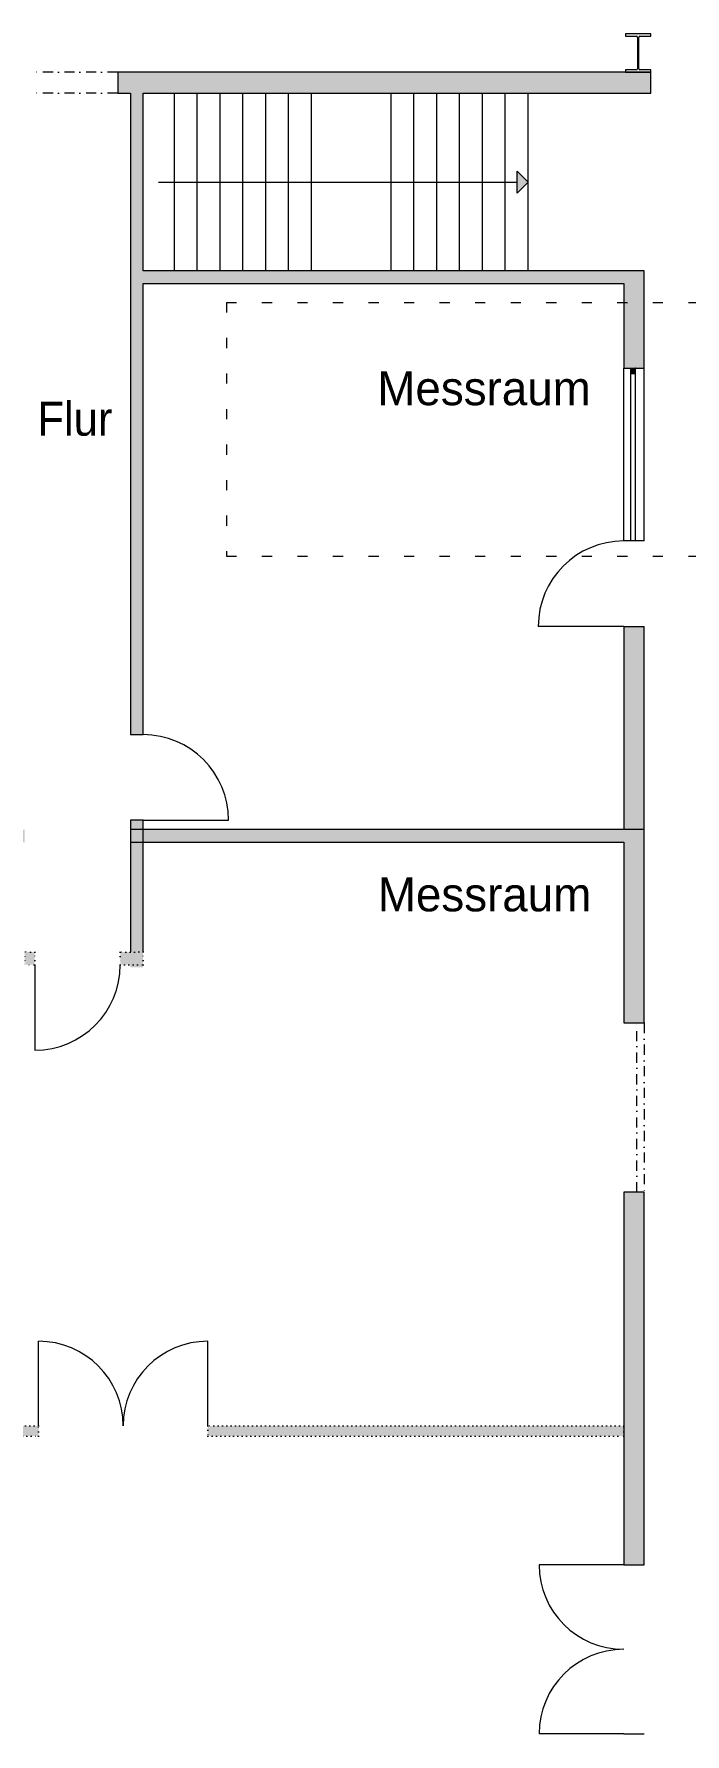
# Model space of a CAD drawing. Header units: inches. Extents: x 57357 to 155319, y 32663 to 109116.
# Drawn here: x 72407 to 80102, y 53523 to 73608 of the extents above; entities that cross this region are included whole.
import ezdxf

# ---------------------------------------------------------------- set-up
doc = ezdxf.new("R2010")
doc.units = ezdxf.units.IN
doc.header["$LTSCALE"] = 300
doc.header["$MEASUREMENT"] = 0
for name, pattern in [('Achse', [0.47, 0.01, -0.16, 0.3]), ('Punktlinie', [1.4, 0.4, -1]), ('Standardmuster', [0]), ('Strichpunktlinie', [0.85, 0.4, -0.24, 0.01, -0.2]), ('Wipeout_Contour', [1.01, 0.01, -1])]:
    doc.linetypes.add(name, pattern=pattern)
doc.layers.add('Grundebene', color=7, linetype='Continuous')
doc.styles.add('ARIAL', font='arial.ttf', dxfattribs={"height": 0.2})

# ---------------------------------------------------------------- blocks, each defined once
blk = doc.blocks.new('Color_Area-168E')
at = {"layer": 'Grundebene', "true_color": 0xffffff, "transparency": 33554687}
blk.add_hatch(color=7, dxfattribs=at).paths.add_polyline_path([(79517, 69658), (79457, 69658), (79457, 69598), (79517, 69598)], flags=0)
at = {"layer": 'Grundebene', "color": 18, "linetype": 'Wipeout_Contour', "lineweight": 13, "true_color": 0x000000}
for p, q in [((79517, 69658), (79457, 69658)), ((79457, 69658), (79457, 69598)), ((79457, 69598), (79517, 69598)), ((79517, 69598), (79517, 69658))]:
    blk.add_line(p, q, dxfattribs=at)
blk = doc.blocks.new('Color_Area-23E6')
at = {"layer": 'Grundebene', "true_color": 0x000000, "transparency": 33554687}
h = blk.add_hatch(color=18, dxfattribs=at)
h.paths.add_polyline_path([(74461, 57163), (74461, 57043), (79377, 57043), (79377, 57163)], flags=0)
h.paths.add_polyline_path([(72461, 57043), (72461, 57163), (72018, 57163), (72018, 57043)], flags=0)
h.paths.add_polyline_path([(71008, 57163), (64797, 57163), (64797, 57043), (71008, 57043)], flags=0)
at = {"layer": 'Grundebene', "color": 18, "linetype": 'Achse', "lineweight": 13, "true_color": 0x000000}
for points in [[(71008, 57163), (64797, 57163), (64797, 57043), (71008, 57043), (71008, 57163)], [(72461, 57043), (72461, 57163), (72018, 57163), (72018, 57043), (72461, 57043)], [(74461, 57163), (74461, 57043), (79377, 57043), (79377, 57163), (74461, 57163)]]:
    blk.add_lwpolyline(points, dxfattribs=at)
blk = doc.blocks.new('door-23F7')
at = {"layer": 'Grundebene', "color": 18, "linetype": 'Standardmuster', "lineweight": 13, "true_color": 0x000000}
blk.add_line((73697, 64320), (74707, 64320), dxfattribs=at)
blk.add_arc((73697, 64320), 1010, 0, 90, dxfattribs=at)
blk = doc.blocks.new('Color_Area-23FF')
at = {"layer": 'Grundebene', "true_color": 0x000000, "transparency": 33554687}
h = blk.add_hatch(color=18, dxfattribs=at)
h.paths.add_polyline_path([(72417, 62761), (72297, 62762), (72297, 62612), (72417, 62611)], flags=0)
h.paths.add_polyline_path([(73427, 62611), (73697, 62612), (73697, 62762), (73427, 62761)], flags=0)
at = {"layer": 'Grundebene', "color": 18, "linetype": 'Achse', "lineweight": 13, "true_color": 0x000000}
for points in [[(72417, 62761), (72297, 62762), (72297, 62612), (72417, 62611), (72417, 62761)], [(73427, 62611), (73697, 62612), (73697, 62762), (73427, 62761), (73427, 62611)]]:
    blk.add_lwpolyline(points, dxfattribs=at)
blk = doc.blocks.new('door-2402')
at = {"layer": 'Grundebene', "color": 18, "linetype": 'Standardmuster', "lineweight": 13, "true_color": 0x000000}
blk.add_line((72417, 62611), (72417, 61601), dxfattribs=at)
blk.add_arc((72417, 62611), 1010, 270, 0, dxfattribs=at)
blk = doc.blocks.new('door-240E')
at = {"layer": 'Grundebene', "color": 18, "linetype": 'Standardmuster', "lineweight": 13, "true_color": 0x000000}
blk.add_line((79377, 66608), (78367, 66608), dxfattribs=at)
blk.add_arc((79377, 66608), 1010, 90, 180, dxfattribs=at)
blk = doc.blocks.new('door-241E')
at = {"layer": 'Grundebene', "color": 18, "linetype": 'Standardmuster', "lineweight": 13, "true_color": 0x000000}
for p, q in [((72461, 57163), (72461, 58163)), ((74461, 57163), (74461, 58163))]:
    blk.add_line(p, q, dxfattribs=at)
for centre, start, end in [((72461, 57163), 0, 90), ((74461, 57163), 90, 180)]:
    blk.add_arc(centre, 1000, start, end, dxfattribs=at)

msp = doc.modelspace()

# ---------------------------------------------------------------- hatches: boundary and pattern name
at = {"layer": 'Grundebene', "true_color": 0x000000, "transparency": 33554687}
for points in [[(79697, 72908), (73397, 72908), (73397, 73158), (79697, 73158)], [(78117, 71728), (78247, 71858), (78117, 71988)], [(73697, 70808), (79617, 70808), (79377, 70658), (73697, 70658)], [(79377, 70658), (79617, 70808), (79617, 69658), (79377, 69658)], [(79377, 66608), (79377, 64208), (79617, 64208), (79617, 66608)], [(79617, 64208), (79617, 61923), (79377, 61923), (79377, 64058)], [(79377, 59923), (79617, 59923), (79617, 55523), (79377, 55523)]]:
    msp.add_hatch(color=18, dxfattribs=at).paths.add_polyline_path(points, flags=0)
h = msp.add_hatch(color=18, dxfattribs=at)
h.paths.add_polyline_path([(73697, 65330), (73697, 72908), (73547, 72908), (73547, 65330)], flags=0)
h.paths.add_polyline_path([(73547, 64320), (73547, 62582), (73697, 62582), (73697, 64320)], flags=0)
h = msp.add_hatch(color=18, dxfattribs=at)
h.paths.add_polyline_path([(72297, 64208), (64968, 64208), (64968, 64058), (72297, 64058)], flags=0)
h.paths.add_polyline_path([(73547, 64058), (79377, 64058), (79617, 64208), (73547, 64208)], flags=0)

# ---------------------------------------------------------------- linework, layer by layer
at = {"layer": 'Grundebene', "color": 18, "linetype": 'Continuous', "lineweight": 13, "true_color": 0x000000}
for p, q in [((79697, 73608), (79397, 73608)), ((79397, 73608), (79397, 73582)), ((79397, 73582), (79526, 73582)), ((79540, 73568), (79540, 73198)), ((79554, 73198), (79554, 73568)), ((79568, 73582), (79697, 73582)), ((79697, 73582), (79697, 73608)), ((79697, 73158), (73397, 73158)), ((73397, 73158), (73397, 72908)), ((79526, 73184), (79397, 73184)), ((79397, 73184), (79397, 73158)), ((79397, 73158), (79697, 73158)), ((79697, 73184), (79568, 73184)), ((79697, 73158), (79697, 73184)), ((79697, 72908), (79697, 73158)), ((73397, 72908), (73547, 72908)), ((73547, 72908), (73547, 65330)), ((73697, 70808), (73697, 72908)), ((73697, 72908), (79697, 72908)), ((74067, 70808), (74067, 72908)), ((74337, 70808), (74337, 72908)), ((74607, 70808), (74607, 72908)), ((74877, 70808), (74877, 72908)), ((75147, 70808), (75147, 72908)), ((75417, 70808), (75417, 72908)), ((75687, 70808), (75687, 72908)), ((76627, 70808), (76627, 72908)), ((76897, 70808), (76897, 72908)), ((77167, 70808), (77167, 72908)), ((77437, 70808), (77437, 72908)), ((77707, 70808), (77707, 72908)), ((77977, 70808), (77977, 72908)), ((78247, 70808), (78247, 72908)), ((78247, 71858), (78117, 71988)), ((78117, 71728), (78117, 71988)), ((73880, 71858), (78117, 71858)), ((78247, 71858), (78117, 71728)), ((79617, 70808), (73697, 70808)), ((79617, 69658), (79617, 70808)), ((73697, 65330), (73697, 70658)), ((73697, 70658), (79377, 70658)), ((79377, 70658), (79377, 69658)), ((79377, 69658), (79457, 69658)), ((79377, 67618), (79377, 69658)), ((79457, 69658), (79517, 69658)), ((79457, 69658), (79457, 69598)), ((79457, 69658), (79517, 69658)), ((79457, 69598), (79517, 69598)), ((79457, 69598), (79457, 67618)), ((79517, 69658), (79617, 69658)), ((79517, 69598), (79517, 69658)), ((79517, 67618), (79517, 69598)), ((79617, 67618), (79617, 69658)), ((79617, 67618), (79377, 67618)), ((79377, 66608), (79457, 66608)), ((79377, 66608), (79377, 64208)), ((79377, 66608), (79617, 66608)), ((79457, 66608), (79517, 66608)), ((79457, 66608), (79517, 66608)), ((79517, 66608), (79617, 66608)), ((79617, 64208), (79617, 66608)), ((73547, 65330), (73697, 65330)), ((73547, 64320), (73547, 62762)), ((73697, 64320), (73547, 64320)), ((73697, 62762), (73697, 64320)), ((79617, 64208), (73547, 64208)), ((73547, 64208), (73547, 64058)), ((79617, 61923), (79617, 64208)), ((73547, 64058), (79377, 64058)), ((79377, 64058), (79377, 61923)), ((79377, 61923), (79617, 61923)), ((79617, 59923), (79377, 59923)), ((79377, 59923), (79377, 55523)), ((79617, 55523), (79617, 59923)), ((79377, 55523), (78377, 55523)), ((79377, 55523), (79427, 55523)), ((79377, 55523), (79427, 55523)), ((79427, 55523), (79617, 55523)), ((79377, 53523), (78377, 53523)), ((79377, 53523), (79427, 53523)), ((79377, 53523), (79427, 53523)), ((79427, 53523), (79617, 53523))]:
    msp.add_line(p, q, dxfattribs=at)
at = {"layer": 'Grundebene', "color": 18, "linetype": 'Strichpunktlinie', "lineweight": 13, "true_color": 0x000000}
for p, q in [((73397, 73158), (72397, 73158)), ((73397, 72908), (72397, 72908)), ((79534, 59923), (79534, 61923)), ((79617, 61923), (79617, 59923))]:
    msp.add_line(p, q, dxfattribs=at)
at = {"layer": 'Grundebene', "color": 18, "linetype": 'Punktlinie', "lineweight": 13, "true_color": 0x000000}
for p, q in [((74681, 70437), (74681, 67437)), ((74681, 70437), (84414, 70437)), ((74681, 67437), (84414, 67437))]:
    msp.add_line(p, q, dxfattribs=at)
at = {"layer": 'Grundebene', "color": 18, "linetype": 'Wipeout_Contour', "lineweight": 13, "true_color": 0x000000}
msp.add_lwpolyline([(79457, 69658), (79457, 69598), (79517, 69598), (79517, 69658), (79457, 69658)], dxfattribs=at)
at = {"layer": 'Grundebene', "color": 18, "linetype": 'Continuous', "lineweight": 13, "true_color": 0x000000}
for centre, radius, start, end in [((79526, 73568), 14, 360, 90), ((79568, 73568), 14, 90, 180), ((79526, 73198), 14, 270, 0), ((79568, 73198), 14, 180, 270), ((79377, 55523), 1000, 180, 270), ((79377, 53523), 1000, 90, 180)]:
    msp.add_arc(centre, radius, start, end, dxfattribs=at)

# ---------------------------------------------------------------- block references
at = {"layer": 'Grundebene'}
for name in ['Color_Area-168E', 'door-240E', 'door-23F7', 'Color_Area-23FF', 'door-2402', 'door-241E', 'Color_Area-23E6']:
    msp.add_blockref(name, (0, 0), dxfattribs=at)

# ---------------------------------------------------------------- texts
at = {"layer": 'Grundebene', "color": 18, "lineweight": 18, "true_color": 0x000000, "style": 'ARIAL'}
for s, width, p in [('Messraum', 0.967379, (76465, 69222)), ('Flur', 0.923506, (72446, 68862)), ('Messraum', 0.967379, (76471, 63242))]:
    msp.add_text(s, height=400, dxfattribs=dict(at, width=width)).set_placement(p)

doc.saveas('drawing.dxf')
